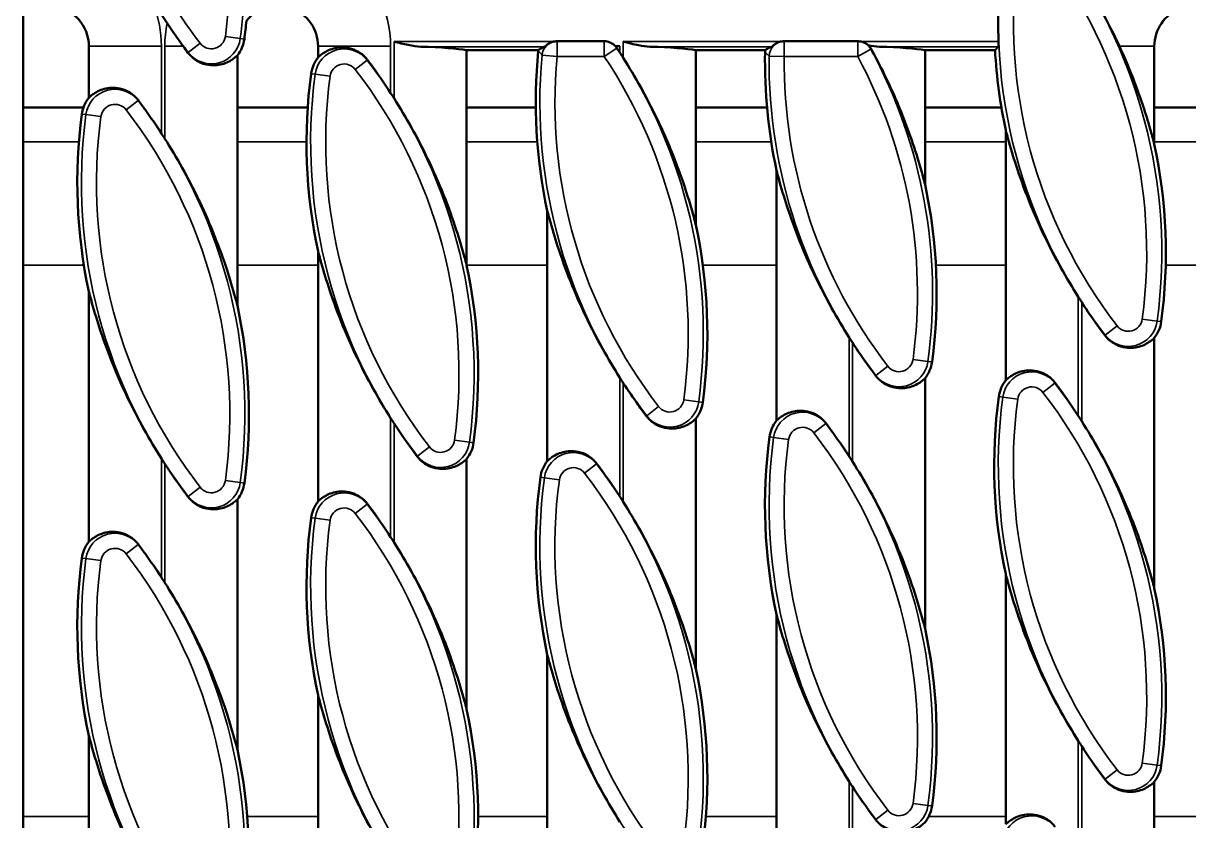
# Model space of a CAD drawing. Header units: millimetres. Extents: x 0 to 1485, y 0 to 1050.
# Drawn here: x 389.9 to 505.5, y 479.7 to 558.7 of the extents above; entities that cross this region are included whole.
import ezdxf

# ---------------------------------------------------------------- set-up
doc = ezdxf.new("R2010")
doc.units = ezdxf.units.MM
doc.header["$LTSCALE"] = 2.5
doc.layers.add('Sichtbar (ISO)', color=7, linetype='Continuous', lineweight=50)
doc.layers.add('Sichtbar schmal (ISO)', color=7, linetype='Continuous', lineweight=35)

msp = doc.modelspace()

# ---------------------------------------------------------------- linework, layer by layer
at = {"layer": 'Sichtbar (ISO)'}
for p, q in [((389.905, 550.39), (389.905, 570.205)), ((447.503, 556.955), (442.812, 556.955)), ((472.641, 556.955), (465.333, 556.955)), ((396.405, 551.355), (396.405, 556.455)), ((419.132, 555.355), (419.132, 556.455)), ((433.86, 556.061), (433.86, 534.771)), ((433.86, 556.061), (440.975, 556.061)), ((449.053, 556.455), (448.618, 556.455)), ((456.587, 556.061), (456.587, 538.771)), ((456.587, 556.061), (463.465, 556.061)), ((479.314, 556.061), (479.314, 542.771)), ((479.314, 556.061), (486.249, 556.061)), ((502.041, 556.455), (502.041, 546.771)), ((411.132, 555.554), (411.132, 530.771)), ((395.872, 550.39), (389.905, 550.39)), ((389.905, 546.992), (389.905, 550.39)), ((418.105, 550.39), (411.132, 550.39)), ((440.717, 550.39), (433.86, 550.39)), ((463.642, 550.39), (456.587, 550.39)), ((486.883, 550.39), (479.314, 550.39)), ((510.041, 550.39), (502.041, 550.39)), ((487.314, 523.355), (487.314, 548.139)), ((389.905, 534.771), (389.905, 546.992)), ((464.587, 519.355), (464.587, 544.139)), ((441.86, 515.355), (441.86, 540.139)), ((419.132, 511.355), (419.132, 536.139)), ((389.905, 480.138), (389.905, 534.771)), ((396.405, 507.355), (396.405, 532.139)), ((502.041, 527.554), (502.041, 502.771)), ((479.314, 523.554), (479.314, 498.771)), ((456.587, 519.554), (456.587, 494.771)), ((433.86, 515.554), (433.86, 490.771)), ((411.132, 511.554), (411.132, 486.771)), ((487.314, 479.355), (487.314, 504.139)), ((464.587, 475.355), (464.587, 500.139)), ((441.86, 471.355), (441.86, 496.139)), ((419.132, 467.355), (419.132, 492.139)), ((396.405, 463.355), (396.405, 488.139)), ((502.041, 483.554), (502.041, 458.771)), ((389.905, 467.918), (389.905, 480.138))]:
    msp.add_line(p, q, dxfattribs=at)
for centre, radius, start, end in [((446.535, 586.914), 50.882, 202.73262, 213.63529), ((537.444, 558.914), 50.882, 172.3504, 182.254), ((392.405, 556.455), 4, 0, 83.77129), ((415.132, 556.455), 4, 0, 140.82077), ((506.041, 556.455), 4, 41.48052, 180), ((361.002, 563.995), 51.275, 352.3504, 354.38868), ((408.55, 557.609), 3.3, 321.48132, 352.3504), ((491.99, 550.914), 51.275, 174.30482, 192.13108), ((406.456, 527.995), 50.882, 32.45081, 33.15705), ((514.717, 554.914), 51.275, 178.91794, 192.13108), ((537.444, 558.914), 51.275, 183.18965, 192.13108), ((421.714, 553.3), 3.3, 141.48132, 172.3504), ((469.263, 546.914), 51.275, 172.3504, 192.13108), ((398.987, 549.3), 3.3, 141.48132, 172.3504), ((383.729, 523.995), 50.882, 32.45081, 33.15705), ((446.535, 542.914), 51.275, 172.3504, 192.13108), ((361.002, 519.995), 50.882, 32.45081, 33.15705), ((451.911, 535.995), 51.275, 352.3504, 12.13108), ((429.184, 531.995), 51.275, 352.3504, 12.13108), ((406.456, 527.995), 51.275, 352.3504, 12.13108), ((383.729, 523.995), 51.275, 352.3504, 12.13108), ((537.444, 558.914), 50.882, 212.45081, 213.15705), ((361.002, 519.995), 51.275, 352.3504, 12.13108), ((499.459, 529.609), 3.3, 321.48132, 352.3504), ((514.717, 554.914), 50.882, 212.45081, 213.15705), ((476.732, 525.609), 3.3, 321.48132, 352.3504), ((491.99, 550.914), 50.882, 212.45081, 213.15705), ((489.896, 521.3), 3.3, 141.48132, 172.3504), ((454.005, 521.609), 3.3, 321.48132, 352.3504), ((537.444, 514.914), 51.275, 172.3504, 192.13108), ((469.263, 546.914), 50.882, 212.45081, 213.15705), ((467.169, 517.3), 3.3, 141.48132, 172.3504), ((451.911, 491.995), 50.882, 32.45081, 33.15705), ((514.717, 510.914), 51.275, 172.3504, 192.13108), ((431.278, 517.609), 3.3, 321.48132, 352.3504), ((446.535, 542.914), 50.882, 212.45081, 213.15705), ((444.441, 513.3), 3.3, 141.48132, 172.3504), ((429.184, 487.995), 50.882, 32.45081, 33.15705), ((408.55, 513.609), 3.3, 321.48132, 352.3504), ((491.99, 506.914), 51.275, 172.3504, 192.13108), ((421.714, 509.3), 3.3, 141.48132, 172.3504), ((406.456, 483.995), 50.882, 32.45081, 33.15705), ((469.263, 502.914), 51.275, 172.3504, 192.13108), ((398.987, 505.3), 3.3, 141.48132, 172.3504), ((383.729, 479.995), 50.882, 32.45081, 33.15705), ((446.535, 498.914), 51.275, 172.3504, 192.13108), ((361.002, 475.995), 50.882, 32.45081, 33.15705), ((451.911, 491.995), 51.275, 352.3504, 12.13108), ((429.184, 487.995), 51.275, 352.3504, 12.13108), ((406.456, 483.995), 51.275, 352.3504, 12.13108), ((383.729, 479.995), 51.275, 352.3504, 12.13108), ((537.444, 514.914), 50.882, 212.45081, 213.15705), ((361.002, 475.995), 51.275, 352.3504, 12.13108), ((499.459, 485.609), 3.3, 321.48132, 352.3504), ((514.717, 510.914), 50.882, 212.45081, 213.15705), ((476.732, 481.609), 3.3, 321.48132, 352.3504)]:
    msp.add_arc(centre, radius, start, end, dxfattribs=at)
for centre in [(426.666, 555.755), (449.393, 555.755), (472.12, 555.755)]:
    msp.add_ellipse(centre, major_axis=(8, 0), ratio=0.0874887, start_param=0.4528166, end_param=1.2313742, dxfattribs=at)
for points, knots in [([(495.998, 561.398), (496.515, 560.5), (496.979, 559.656), (497.826, 558.043), (498.225, 557.238), (498.587, 556.455)], [-0.50153279, -0.50153279, -0.50153279, -0.50153279, -0.26505984, -0.26505984, 0, 0, 0, 0]), ([(447.503, 556.955), (447.698, 556.955), (447.89, 556.917), (448.207, 556.787), (448.334, 556.711), (448.509, 556.568), (448.566, 556.513), (448.618, 556.455)], [0, 0, 0, 0, 0.05847026, 0.05847026, 0.10270671, 0.10270671, 0.12626298, 0.12626298, 0.12626298, 0.12626298]), ([(407.405, 554.863), (407.306, 554.909), (407.208, 554.961), (406.801, 555.204), (406.515, 555.454), (406.27, 555.758), (406.248, 555.787), (406.226, 555.816)], [1.84761975, 1.84761975, 1.84761975, 1.84761975, 1.88114821, 1.88114821, 1.9896717, 1.9896717, 2.0005996, 2.0005996, 2.0005996, 2.0005996]), ([(419.132, 555.355), (419.245, 555.464), (419.369, 555.571), (419.825, 555.907), (420.208, 556.107), (421.103, 556.347), (421.612, 556.396), (422.508, 556.2), (422.842, 556.077), (423.463, 555.706), (423.75, 555.456), (423.995, 555.151), (424.017, 555.123), (424.038, 555.093)], [1.26254133, 1.26254133, 1.26254133, 1.26254133, 1.35158407, 1.35158407, 1.56210439, 1.56210439, 1.77262471, 1.77262471, 1.88114821, 1.88114821, 1.9896717, 1.9896717, 2.0005996, 2.0005996, 2.0005996, 2.0005996]), ([(429.329, 556.415), (428.934, 556.427), (428.505, 556.495), (427.592, 556.68), (427.108, 556.802), (426.666, 556.913)], [0.55246104, 0.55246104, 0.55246104, 0.55246104, 0.67662117, 0.67662117, 0.81349865, 0.81349865, 0.81349865, 0.81349865]), ([(440.975, 556.061), (441.067, 556.139), (441.186, 556.218), (441.408, 556.334), (441.495, 556.375), (441.593, 556.415)], [0.03323691, 0.03323691, 0.03323691, 0.03323691, 0.30153158, 0.30153158, 0.43816029, 0.43816029, 0.43816029, 0.43816029]), ([(442.46, 556.913), (442.325, 556.88), (442.202, 556.831), (442.001, 556.725), (441.923, 556.673), (441.805, 556.586), (441.759, 556.548), (441.678, 556.479), (441.647, 556.452), (441.611, 556.425), (441.601, 556.418), (441.593, 556.415)], [-0.10168037, -0.10168037, -0.10168037, -0.10168037, -0.07271037, -0.07271037, -0.04866102, -0.04866102, -0.03037097, -0.03037097, -0.01134189, -0.01134189, -0.0003698, -0.0003698, -0.0003698, -0.0003698]), ([(452.057, 556.415), (451.694, 556.427), (451.275, 556.49), (450.442, 556.651), (449.871, 556.793), (449.393, 556.913)], [0.55438366, 0.55438366, 0.55438366, 0.55438366, 0.66590107, 0.66590107, 0.8136373, 0.8136373, 0.8136373, 0.8136373]), ([(463.465, 556.061), (463.547, 556.126), (463.646, 556.191), (463.859, 556.306), (463.975, 556.361), (464.11, 556.415)], [0.10079634, 0.10079634, 0.10079634, 0.10079634, 0.32227481, 0.32227481, 0.50529439, 0.50529439, 0.50529439, 0.50529439]), ([(464.981, 556.913), (464.85, 556.881), (464.731, 556.834), (464.53, 556.73), (464.45, 556.678), (464.329, 556.589), (464.282, 556.551), (464.198, 556.481), (464.167, 556.453), (464.13, 556.425), (464.118, 556.418), (464.11, 556.415)], [-0.10200151, -0.10200151, -0.10200151, -0.10200151, -0.07391118, -0.07391118, -0.0494095, -0.0494095, -0.03083819, -0.03083819, -0.01164178, -0.01164178, -0.00037031, -0.00037031, -0.00037031, -0.00037031]), ([(473.684, 556.552), (473.656, 556.575), (473.625, 556.6), (473.516, 556.682), (473.428, 556.739), (473.225, 556.841), (473.114, 556.884), (472.992, 556.913)], [-0.13808795, -0.13808795, -0.13808795, -0.13808795, -0.11804237, -0.11804237, -0.07623965, -0.07623965, -0.03622575, -0.03622575, -0.03622575, -0.03622575]), ([(473.967, 556.19), (474.373, 555.455), (474.756, 554.726), (475.958, 552.316), (476.783, 550.435), (478.191, 546.673), (478.774, 544.786), (479.252, 543.006), (479.283, 542.889), (479.314, 542.771)], [1.2287391, 1.2287391, 1.2287391, 1.2287391, 1.4712236, 1.4712236, 2.0498175, 2.0498175, 2.6284114, 2.6284114, 2.6680591, 2.6680591, 2.6680591, 2.6680591]), ([(486.602, 556.913), (486.605, 556.851), (486.606, 556.784), (486.607, 556.662), (486.606, 556.605), (486.603, 556.516), (486.6, 556.477), (486.592, 556.432), (486.588, 556.419), (486.584, 556.415)], [0.226831756, 0.226831756, 0.226831756, 0.226831756, 0.245478605, 0.245478605, 0.264297379, 0.264297379, 0.283170878, 0.283170878, 0.297936127, 0.297936127, 0.297936127, 0.297936127]), ([(498.587, 556.455), (498.879, 555.822), (499.153, 555.198), (499.976, 553.231), (500.536, 551.734), (501.263, 549.508), (501.487, 548.769), (501.815, 547.616), (501.932, 547.186), (502.041, 546.771)], [1.1023197, 1.1023197, 1.1023197, 1.1023197, 1.3067443, 1.3067443, 1.7644454, 1.7644454, 1.993296, 1.993296, 2.134279, 2.134279, 2.134279, 2.134279]), ([(411.132, 555.554), (411.02, 555.445), (410.896, 555.339), (410.439, 555.002), (410.056, 554.802), (409.162, 554.562), (408.653, 554.514), (407.851, 554.689), (407.626, 554.761), (407.405, 554.863)], [1.26254133, 1.26254133, 1.26254133, 1.26254133, 1.35158407, 1.35158407, 1.56210439, 1.56210439, 1.77262471, 1.77262471, 1.84761975, 1.84761975, 1.84761975, 1.84761975]), ([(424.038, 555.093), (424.268, 554.786), (424.493, 554.48), (425.257, 553.418), (425.799, 552.632), (426.326, 551.824)], [1.26948341, 1.26948341, 1.26948341, 1.26948341, 1.38189288, 1.38189288, 1.66495593, 1.66495593, 1.66495593, 1.66495593]), ([(449.393, 555.297), (450.573, 553.442), (451.715, 551.411), (453.872, 546.941), (454.836, 544.486), (455.843, 541.402), (456.123, 540.469), (456.448, 539.292), (456.519, 539.029), (456.587, 538.771)], [5.6103516, 5.6103516, 5.6103516, 5.6103516, 6.2568517, 6.2568517, 7.0090993, 7.0090993, 7.2966076, 7.2966076, 7.3803187, 7.3803187, 7.3803187, 7.3803187]), ([(396.405, 551.355), (396.517, 551.464), (396.641, 551.571), (397.098, 551.907), (397.481, 552.107), (398.375, 552.347), (398.885, 552.396), (399.78, 552.2), (400.115, 552.077), (400.736, 551.706), (401.022, 551.456), (401.267, 551.151), (401.289, 551.123), (401.311, 551.093)], [1.26254133, 1.26254133, 1.26254133, 1.26254133, 1.35158407, 1.35158407, 1.56210439, 1.56210439, 1.77262471, 1.77262471, 1.88114821, 1.88114821, 1.9896717, 1.9896717, 2.0005996, 2.0005996, 2.0005996, 2.0005996]), ([(426.666, 551.297), (427.846, 549.442), (428.987, 547.411), (431.145, 542.941), (432.109, 540.486), (433.115, 537.402), (433.396, 536.469), (433.721, 535.292), (433.791, 535.029), (433.86, 534.771)], [5.6103516, 5.6103516, 5.6103516, 5.6103516, 6.2568517, 6.2568517, 7.0090993, 7.0090993, 7.2966076, 7.2966076, 7.3803187, 7.3803187, 7.3803187, 7.3803187]), ([(401.311, 551.093), (401.541, 550.786), (401.765, 550.48), (402.53, 549.418), (403.071, 548.632), (403.599, 547.824)], [1.26948341, 1.26948341, 1.26948341, 1.26948341, 1.38189288, 1.38189288, 1.66495593, 1.66495593, 1.66495593, 1.66495593]), ([(494.508, 531.612), (493.328, 533.468), (492.186, 535.499), (490.028, 539.969), (489.065, 542.424), (488.058, 545.507), (487.777, 546.441), (487.453, 547.617), (487.382, 547.88), (487.314, 548.139)], [5.6103516, 5.6103516, 5.6103516, 5.6103516, 6.2568517, 6.2568517, 7.0090993, 7.0090993, 7.2966076, 7.2966076, 7.3803187, 7.3803187, 7.3803187, 7.3803187]), ([(403.939, 547.297), (405.119, 545.442), (406.26, 543.411), (407.307, 541.242), (407.356, 541.139), (407.405, 541.037)], [5.61035161, 5.61035161, 5.61035161, 5.61035161, 6.25685165, 6.25685165, 6.28896009, 6.28896009, 6.28896009, 6.28896009]), ([(471.781, 527.612), (470.601, 529.468), (469.459, 531.499), (467.301, 535.969), (466.338, 538.424), (465.331, 541.507), (465.05, 542.441), (464.726, 543.617), (464.655, 543.88), (464.587, 544.139)], [5.6103516, 5.6103516, 5.6103516, 5.6103516, 6.2568517, 6.2568517, 7.0090993, 7.0090993, 7.2966076, 7.2966076, 7.3803187, 7.3803187, 7.3803187, 7.3803187]), ([(407.405, 541.037), (408.501, 538.732), (409.413, 536.391), (410.388, 533.402), (410.669, 532.469), (410.993, 531.292), (411.064, 531.029), (411.132, 530.771)], [6.2889601, 6.2889601, 6.2889601, 6.2889601, 7.0090993, 7.0090993, 7.2966076, 7.2966076, 7.3803187, 7.3803187, 7.3803187, 7.3803187]), ([(449.053, 523.612), (447.873, 525.468), (446.732, 527.499), (444.574, 531.969), (443.61, 534.424), (442.604, 537.507), (442.323, 538.441), (441.998, 539.617), (441.928, 539.88), (441.86, 540.139)], [5.6103516, 5.6103516, 5.6103516, 5.6103516, 6.2568517, 6.2568517, 7.0090993, 7.0090993, 7.2966076, 7.2966076, 7.3803187, 7.3803187, 7.3803187, 7.3803187]), ([(426.326, 519.612), (425.146, 521.468), (424.004, 523.499), (421.847, 527.969), (420.883, 530.424), (419.876, 533.507), (419.596, 534.441), (419.271, 535.617), (419.2, 535.88), (419.132, 536.139)], [5.6103516, 5.6103516, 5.6103516, 5.6103516, 6.2568517, 6.2568517, 7.0090993, 7.0090993, 7.2966076, 7.2966076, 7.3803187, 7.3803187, 7.3803187, 7.3803187]), ([(403.599, 515.612), (402.419, 517.468), (401.277, 519.499), (399.119, 523.969), (398.156, 526.424), (397.149, 529.507), (396.868, 530.441), (396.544, 531.617), (396.473, 531.88), (396.405, 532.139)], [5.6103516, 5.6103516, 5.6103516, 5.6103516, 6.2568517, 6.2568517, 7.0090993, 7.0090993, 7.2966076, 7.2966076, 7.3803187, 7.3803187, 7.3803187, 7.3803187]), ([(497.135, 527.816), (496.538, 528.616), (495.958, 529.431), (495.232, 530.503), (495.039, 530.792), (494.848, 531.085)], [1.27448474, 1.27448474, 1.27448474, 1.27448474, 1.56019182, 1.56019182, 1.66317732, 1.66317732, 1.66317732, 1.66317732]), ([(474.408, 523.816), (473.811, 524.616), (473.231, 525.431), (472.504, 526.503), (472.312, 526.792), (472.12, 527.085)], [1.27448474, 1.27448474, 1.27448474, 1.27448474, 1.56019182, 1.56019182, 1.66317732, 1.66317732, 1.66317732, 1.66317732]), ([(502.041, 527.554), (501.929, 527.445), (501.805, 527.339), (501.348, 527.002), (500.965, 526.802), (500.071, 526.562), (499.562, 526.514), (498.666, 526.709), (498.332, 526.832), (497.71, 527.204), (497.424, 527.454), (497.179, 527.758), (497.157, 527.787), (497.135, 527.816)], [1.26254133, 1.26254133, 1.26254133, 1.26254133, 1.35158407, 1.35158407, 1.56210439, 1.56210439, 1.77262471, 1.77262471, 1.88114821, 1.88114821, 1.9896717, 1.9896717, 2.0005996, 2.0005996, 2.0005996, 2.0005996]), ([(479.314, 523.554), (479.202, 523.445), (479.078, 523.339), (478.621, 523.002), (478.238, 522.802), (477.344, 522.562), (476.835, 522.514), (475.939, 522.709), (475.604, 522.832), (474.983, 523.204), (474.697, 523.454), (474.452, 523.758), (474.43, 523.787), (474.408, 523.816)], [1.26254133, 1.26254133, 1.26254133, 1.26254133, 1.35158407, 1.35158407, 1.56210439, 1.56210439, 1.77262471, 1.77262471, 1.88114821, 1.88114821, 1.9896717, 1.9896717, 2.0005996, 2.0005996, 2.0005996, 2.0005996]), ([(487.314, 523.355), (487.427, 523.464), (487.551, 523.571), (488.007, 523.907), (488.39, 524.107), (489.285, 524.347), (489.794, 524.396), (490.689, 524.2), (491.024, 524.077), (491.645, 523.706), (491.931, 523.456), (492.176, 523.151), (492.198, 523.123), (492.22, 523.093)], [1.26254133, 1.26254133, 1.26254133, 1.26254133, 1.35158407, 1.35158407, 1.56210439, 1.56210439, 1.77262471, 1.77262471, 1.88114821, 1.88114821, 1.9896717, 1.9896717, 2.0005996, 2.0005996, 2.0005996, 2.0005996]), ([(451.681, 519.816), (451.406, 520.184), (451.137, 520.552), (450.375, 521.617), (449.878, 522.342), (449.393, 523.085)], [1.26984556, 1.26984556, 1.26984556, 1.26984556, 1.40395852, 1.40395852, 1.66501418, 1.66501418, 1.66501418, 1.66501418]), ([(492.22, 523.093), (492.45, 522.786), (492.674, 522.48), (493.439, 521.418), (493.98, 520.632), (494.508, 519.824)], [1.26948341, 1.26948341, 1.26948341, 1.26948341, 1.38189288, 1.38189288, 1.66495593, 1.66495593, 1.66495593, 1.66495593]), ([(464.587, 519.355), (464.699, 519.464), (464.823, 519.571), (465.28, 519.907), (465.663, 520.107), (466.557, 520.347), (467.066, 520.396), (467.962, 520.2), (468.297, 520.077), (468.918, 519.706), (469.204, 519.456), (469.449, 519.151), (469.471, 519.123), (469.493, 519.093)], [1.26254133, 1.26254133, 1.26254133, 1.26254133, 1.35158407, 1.35158407, 1.56210439, 1.56210439, 1.77262471, 1.77262471, 1.88114821, 1.88114821, 1.9896717, 1.9896717, 2.0005996, 2.0005996, 2.0005996, 2.0005996]), ([(428.953, 515.816), (428.724, 516.123), (428.499, 516.43), (427.734, 517.492), (427.193, 518.278), (426.666, 519.085)], [1.26948341, 1.26948341, 1.26948341, 1.26948341, 1.38189288, 1.38189288, 1.66495593, 1.66495593, 1.66495593, 1.66495593]), ([(456.587, 519.554), (456.474, 519.445), (456.35, 519.339), (455.894, 519.002), (455.511, 518.802), (454.616, 518.562), (454.107, 518.514), (453.211, 518.709), (452.877, 518.832), (452.256, 519.204), (451.97, 519.454), (451.725, 519.758), (451.702, 519.787), (451.681, 519.816)], [1.26254133, 1.26254133, 1.26254133, 1.26254133, 1.35158407, 1.35158407, 1.56210439, 1.56210439, 1.77262471, 1.77262471, 1.88114821, 1.88114821, 1.9896717, 1.9896717, 2.0005996, 2.0005996, 2.0005996, 2.0005996]), ([(469.493, 519.093), (469.722, 518.786), (469.947, 518.48), (470.712, 517.418), (471.253, 516.632), (471.781, 515.824)], [1.26948341, 1.26948341, 1.26948341, 1.26948341, 1.38189288, 1.38189288, 1.66495593, 1.66495593, 1.66495593, 1.66495593]), ([(494.848, 519.297), (496.028, 517.442), (497.169, 515.411), (499.327, 510.941), (500.291, 508.486), (501.297, 505.402), (501.578, 504.469), (501.902, 503.292), (501.973, 503.029), (502.041, 502.771)], [5.6103516, 5.6103516, 5.6103516, 5.6103516, 6.2568517, 6.2568517, 7.0090993, 7.0090993, 7.2966076, 7.2966076, 7.3803187, 7.3803187, 7.3803187, 7.3803187]), ([(433.86, 515.554), (433.747, 515.445), (433.623, 515.339), (433.167, 515.002), (432.783, 514.802), (431.889, 514.562), (431.38, 514.514), (430.484, 514.709), (430.15, 514.832), (429.528, 515.204), (429.242, 515.454), (428.997, 515.758), (428.975, 515.787), (428.953, 515.816)], [1.26254133, 1.26254133, 1.26254133, 1.26254133, 1.35158407, 1.35158407, 1.56210439, 1.56210439, 1.77262471, 1.77262471, 1.88114821, 1.88114821, 1.9896717, 1.9896717, 2.0005996, 2.0005996, 2.0005996, 2.0005996]), ([(441.86, 515.355), (441.972, 515.464), (442.096, 515.571), (442.553, 515.907), (442.936, 516.107), (443.83, 516.347), (444.339, 516.396), (445.235, 516.2), (445.569, 516.077), (446.191, 515.706), (446.477, 515.456), (446.722, 515.151), (446.744, 515.123), (446.766, 515.093)], [1.26254133, 1.26254133, 1.26254133, 1.26254133, 1.35158407, 1.35158407, 1.56210439, 1.56210439, 1.77262471, 1.77262471, 1.88114821, 1.88114821, 1.9896717, 1.9896717, 2.0005996, 2.0005996, 2.0005996, 2.0005996]), ([(406.226, 511.816), (405.997, 512.123), (405.772, 512.43), (405.007, 513.492), (404.466, 514.278), (403.939, 515.085)], [1.26948341, 1.26948341, 1.26948341, 1.26948341, 1.38189288, 1.38189288, 1.66495593, 1.66495593, 1.66495593, 1.66495593]), ([(446.766, 515.093), (446.995, 514.786), (447.22, 514.48), (447.985, 513.418), (448.526, 512.632), (449.053, 511.824)], [1.26948341, 1.26948341, 1.26948341, 1.26948341, 1.38189288, 1.38189288, 1.66495593, 1.66495593, 1.66495593, 1.66495593]), ([(472.12, 515.297), (473.3, 513.442), (474.442, 511.411), (476.6, 506.941), (477.563, 504.486), (478.57, 501.402), (478.851, 500.469), (479.175, 499.292), (479.246, 499.029), (479.314, 498.771)], [5.6103516, 5.6103516, 5.6103516, 5.6103516, 6.2568517, 6.2568517, 7.0090993, 7.0090993, 7.2966076, 7.2966076, 7.3803187, 7.3803187, 7.3803187, 7.3803187]), ([(419.132, 511.355), (419.245, 511.464), (419.369, 511.571), (419.825, 511.907), (420.208, 512.107), (421.103, 512.347), (421.612, 512.396), (422.508, 512.2), (422.842, 512.077), (423.463, 511.706), (423.75, 511.456), (423.995, 511.151), (424.017, 511.123), (424.038, 511.093)], [1.26254133, 1.26254133, 1.26254133, 1.26254133, 1.35158407, 1.35158407, 1.56210439, 1.56210439, 1.77262471, 1.77262471, 1.88114821, 1.88114821, 1.9896717, 1.9896717, 2.0005996, 2.0005996, 2.0005996, 2.0005996]), ([(407.405, 510.863), (407.306, 510.909), (407.208, 510.961), (406.801, 511.204), (406.515, 511.454), (406.27, 511.758), (406.248, 511.787), (406.226, 511.816)], [1.84761975, 1.84761975, 1.84761975, 1.84761975, 1.88114821, 1.88114821, 1.9896717, 1.9896717, 2.0005996, 2.0005996, 2.0005996, 2.0005996]), ([(411.132, 511.554), (411.02, 511.445), (410.896, 511.339), (410.439, 511.002), (410.056, 510.802), (409.162, 510.562), (408.653, 510.514), (407.851, 510.689), (407.626, 510.761), (407.405, 510.863)], [1.26254133, 1.26254133, 1.26254133, 1.26254133, 1.35158407, 1.35158407, 1.56210439, 1.56210439, 1.77262471, 1.77262471, 1.84761975, 1.84761975, 1.84761975, 1.84761975]), ([(424.038, 511.093), (424.268, 510.786), (424.493, 510.48), (425.257, 509.418), (425.799, 508.632), (426.326, 507.824)], [1.26948341, 1.26948341, 1.26948341, 1.26948341, 1.38189288, 1.38189288, 1.66495593, 1.66495593, 1.66495593, 1.66495593]), ([(449.393, 511.297), (450.573, 509.442), (451.715, 507.411), (453.872, 502.941), (454.836, 500.486), (455.843, 497.402), (456.123, 496.469), (456.448, 495.292), (456.519, 495.029), (456.587, 494.771)], [5.6103516, 5.6103516, 5.6103516, 5.6103516, 6.2568517, 6.2568517, 7.0090993, 7.0090993, 7.2966076, 7.2966076, 7.3803187, 7.3803187, 7.3803187, 7.3803187]), ([(396.405, 507.355), (396.517, 507.464), (396.641, 507.571), (397.098, 507.907), (397.481, 508.107), (398.375, 508.347), (398.885, 508.396), (399.78, 508.2), (400.115, 508.077), (400.736, 507.706), (401.022, 507.456), (401.267, 507.151), (401.289, 507.123), (401.311, 507.093)], [1.26254133, 1.26254133, 1.26254133, 1.26254133, 1.35158407, 1.35158407, 1.56210439, 1.56210439, 1.77262471, 1.77262471, 1.88114821, 1.88114821, 1.9896717, 1.9896717, 2.0005996, 2.0005996, 2.0005996, 2.0005996]), ([(426.666, 507.297), (427.846, 505.442), (428.987, 503.411), (431.145, 498.941), (432.109, 496.486), (433.115, 493.402), (433.396, 492.469), (433.721, 491.292), (433.791, 491.029), (433.86, 490.771)], [5.6103516, 5.6103516, 5.6103516, 5.6103516, 6.2568517, 6.2568517, 7.0090993, 7.0090993, 7.2966076, 7.2966076, 7.3803187, 7.3803187, 7.3803187, 7.3803187]), ([(401.311, 507.093), (401.541, 506.786), (401.765, 506.48), (402.53, 505.418), (403.071, 504.632), (403.599, 503.824)], [1.26948341, 1.26948341, 1.26948341, 1.26948341, 1.38189288, 1.38189288, 1.66495593, 1.66495593, 1.66495593, 1.66495593]), ([(494.508, 487.612), (493.328, 489.468), (492.186, 491.499), (490.028, 495.969), (489.065, 498.424), (488.058, 501.507), (487.777, 502.441), (487.453, 503.617), (487.382, 503.88), (487.314, 504.139)], [5.6103516, 5.6103516, 5.6103516, 5.6103516, 6.2568517, 6.2568517, 7.0090993, 7.0090993, 7.2966076, 7.2966076, 7.3803187, 7.3803187, 7.3803187, 7.3803187]), ([(403.939, 503.297), (405.119, 501.442), (406.26, 499.411), (407.307, 497.242), (407.356, 497.139), (407.405, 497.037)], [5.61035161, 5.61035161, 5.61035161, 5.61035161, 6.25685165, 6.25685165, 6.28896009, 6.28896009, 6.28896009, 6.28896009]), ([(471.781, 483.612), (470.601, 485.468), (469.459, 487.499), (467.301, 491.969), (466.338, 494.424), (465.331, 497.507), (465.05, 498.441), (464.726, 499.617), (464.655, 499.88), (464.587, 500.139)], [5.6103516, 5.6103516, 5.6103516, 5.6103516, 6.2568517, 6.2568517, 7.0090993, 7.0090993, 7.2966076, 7.2966076, 7.3803187, 7.3803187, 7.3803187, 7.3803187]), ([(407.405, 497.037), (408.501, 494.732), (409.413, 492.391), (410.388, 489.402), (410.669, 488.469), (410.993, 487.292), (411.064, 487.029), (411.132, 486.771)], [6.2889601, 6.2889601, 6.2889601, 6.2889601, 7.0090993, 7.0090993, 7.2966076, 7.2966076, 7.3803187, 7.3803187, 7.3803187, 7.3803187]), ([(449.053, 479.612), (447.873, 481.468), (446.732, 483.499), (444.574, 487.969), (443.61, 490.424), (442.604, 493.507), (442.323, 494.441), (441.998, 495.617), (441.928, 495.88), (441.86, 496.139)], [5.6103516, 5.6103516, 5.6103516, 5.6103516, 6.2568517, 6.2568517, 7.0090993, 7.0090993, 7.2966076, 7.2966076, 7.3803187, 7.3803187, 7.3803187, 7.3803187]), ([(426.326, 475.612), (425.146, 477.468), (424.004, 479.499), (421.847, 483.969), (420.883, 486.424), (419.876, 489.507), (419.596, 490.441), (419.271, 491.617), (419.2, 491.88), (419.132, 492.139)], [5.6103516, 5.6103516, 5.6103516, 5.6103516, 6.2568517, 6.2568517, 7.0090993, 7.0090993, 7.2966076, 7.2966076, 7.3803187, 7.3803187, 7.3803187, 7.3803187]), ([(403.599, 471.612), (402.419, 473.468), (401.277, 475.499), (399.119, 479.969), (398.156, 482.424), (397.149, 485.507), (396.868, 486.441), (396.544, 487.617), (396.473, 487.88), (396.405, 488.139)], [5.6103516, 5.6103516, 5.6103516, 5.6103516, 6.2568517, 6.2568517, 7.0090993, 7.0090993, 7.2966076, 7.2966076, 7.3803187, 7.3803187, 7.3803187, 7.3803187]), ([(497.135, 483.816), (496.906, 484.123), (496.681, 484.43), (495.916, 485.492), (495.375, 486.278), (494.848, 487.085)], [1.26948341, 1.26948341, 1.26948341, 1.26948341, 1.38189288, 1.38189288, 1.66495593, 1.66495593, 1.66495593, 1.66495593]), ([(474.408, 479.816), (474.178, 480.123), (473.954, 480.43), (473.189, 481.492), (472.648, 482.278), (472.12, 483.085)], [1.26948341, 1.26948341, 1.26948341, 1.26948341, 1.38189288, 1.38189288, 1.66495593, 1.66495593, 1.66495593, 1.66495593]), ([(502.041, 483.554), (501.929, 483.445), (501.805, 483.339), (501.348, 483.002), (500.965, 482.802), (500.071, 482.562), (499.562, 482.514), (498.666, 482.709), (498.332, 482.832), (497.71, 483.204), (497.424, 483.454), (497.179, 483.758), (497.157, 483.787), (497.135, 483.816)], [1.26254133, 1.26254133, 1.26254133, 1.26254133, 1.35158407, 1.35158407, 1.56210439, 1.56210439, 1.77262471, 1.77262471, 1.88114821, 1.88114821, 1.9896717, 1.9896717, 2.0005996, 2.0005996, 2.0005996, 2.0005996]), ([(479.314, 479.554), (479.202, 479.445), (479.078, 479.339), (478.621, 479.002), (478.238, 478.802), (477.344, 478.562), (476.835, 478.514), (475.939, 478.709), (475.604, 478.832), (474.983, 479.204), (474.697, 479.454), (474.452, 479.758), (474.43, 479.787), (474.408, 479.816)], [1.26254133, 1.26254133, 1.26254133, 1.26254133, 1.35158407, 1.35158407, 1.56210439, 1.56210439, 1.77262471, 1.77262471, 1.88114821, 1.88114821, 1.9896717, 1.9896717, 2.0005996, 2.0005996, 2.0005996, 2.0005996]), ([(487.314, 479.355), (487.427, 479.464), (487.551, 479.571), (488.007, 479.907), (488.39, 480.107), (489.285, 480.347), (489.794, 480.396), (490.689, 480.2), (491.024, 480.077), (491.645, 479.706), (491.931, 479.456), (492.176, 479.151), (492.198, 479.123), (492.22, 479.093)], [1.26254133, 1.26254133, 1.26254133, 1.26254133, 1.35158407, 1.35158407, 1.56210439, 1.56210439, 1.77262471, 1.77262471, 1.88114821, 1.88114821, 1.9896717, 1.9896717, 2.0005996, 2.0005996, 2.0005996, 2.0005996])]:
    msp.add_open_spline(points, degree=3, knots=knots, dxfattribs=at)
for points, degree in [([(405.755, 556.455), (405.209, 557.204), (404.688, 557.956), (404.172, 558.73)], 3), ([(442.46, 556.913), (442.575, 556.941), (442.693, 556.955), (442.812, 556.955)], 3), ([(464.981, 556.913), (465.096, 556.941), (465.214, 556.955), (465.333, 556.955)], 3), ([(472.641, 556.955), (472.759, 556.955), (472.877, 556.941), (472.992, 556.913)], 3), ([(406.226, 555.816), (406.069, 556.026), (405.912, 556.239), (405.755, 556.455)], 3), ([(440.975, 556.061), (440.972, 556.042), (440.97, 556.022), (440.968, 556.002)], 3), ([(448.62, 556.455), (448.665, 556.403), (448.707, 556.349), (448.745, 556.292)], 3), ([(448.745, 556.292), (448.848, 556.137), (448.951, 555.981), (449.053, 555.824)], 3), ([(463.465, 556.061), (463.457, 556.002), (463.452, 555.942), (463.451, 555.882)], 3), ([(473.684, 556.552), (473.722, 556.516), (473.758, 556.479), (473.792, 556.439)], 3), ([(474.784, 556.415), (474.437, 556.426), (474.064, 556.479), (473.684, 556.552)], 3), ([(473.792, 556.439), (473.859, 556.363), (473.917, 556.279), (473.967, 556.19)], 3), ([(486.249, 556.061), (486.416, 556.238), (486.584, 556.415)], 2)]:
    msp.add_open_spline(points, degree=degree, dxfattribs=at)
at = {"layer": 'Sichtbar schmal (ISO)'}
for p, q in [((411.419, 557.224), (409.938, 557.423)), ((411.419, 557.224), (411.821, 557.17)), ((442.823, 556.943), (442.823, 555.449)), ((447.496, 556.943), (442.823, 556.943)), ((447.496, 555.449), (447.496, 556.943)), ((465.344, 556.943), (465.344, 555.449)), ((472.634, 556.943), (465.344, 556.943)), ((472.634, 555.449), (472.634, 556.943)), ((396.405, 556.455), (403.599, 556.455)), ((403.599, 547.824), (403.599, 556.455)), ((405.755, 556.455), (403.939, 556.455)), ((403.939, 556.455), (403.939, 547.297)), ((406.258, 555.841), (406.226, 555.816)), ((406.258, 555.841), (407.441, 556.754)), ((419.132, 556.455), (426.326, 556.455)), ((426.326, 551.824), (426.326, 556.455)), ((426.666, 556.913), (426.666, 551.297)), ((442.46, 556.913), (426.666, 556.913)), ((429.329, 556.415), (441.593, 556.415)), ((448.739, 556.28), (447.496, 555.449)), ((449.053, 555.824), (449.053, 556.455)), ((449.393, 556.913), (449.393, 555.297)), ((464.981, 556.913), (449.393, 556.913)), ((452.057, 556.415), (464.11, 556.415)), ((473.949, 556.159), (472.634, 555.449)), ((486.602, 556.913), (472.992, 556.913)), ((474.784, 556.415), (486.584, 556.415)), ((502.041, 556.455), (498.587, 556.455)), ((424.006, 555.069), (422.823, 554.156)), ((424.006, 555.069), (424.038, 555.093)), ((442.823, 555.449), (441.335, 555.586)), ((442.823, 555.449), (447.496, 555.449)), ((465.344, 555.449), (463.85, 555.465)), ((465.344, 555.449), (472.634, 555.449)), ((418.845, 553.686), (418.444, 553.74)), ((418.845, 553.686), (420.326, 553.487)), ((401.279, 551.069), (400.096, 550.156)), ((401.279, 551.069), (401.311, 551.093)), ((396.118, 549.686), (395.716, 549.74)), ((396.118, 549.686), (397.599, 549.487)), ((395.422, 546.992), (389.905, 546.992)), ((417.987, 546.992), (411.132, 546.992)), ((440.865, 546.992), (433.86, 546.992)), ((464.058, 546.992), (456.587, 546.992)), ((487.314, 546.992), (479.314, 546.992)), ((510.041, 546.992), (502.041, 546.992)), ((389.905, 534.771), (395.911, 534.771)), ((411.132, 534.771), (419.132, 534.771)), ((433.86, 534.771), (441.86, 534.771)), ((457.282, 534.771), (464.587, 534.771)), ((480.384, 534.771), (487.314, 534.771)), ((503.172, 534.771), (510.041, 534.771)), ((494.508, 519.824), (494.508, 531.612)), ((494.848, 531.085), (494.848, 519.297)), ((502.329, 529.224), (500.848, 529.423)), ((502.329, 529.224), (502.73, 529.17)), ((498.351, 528.754), (497.167, 527.841)), ((471.781, 515.824), (471.781, 527.612)), ((472.12, 527.085), (472.12, 515.297)), ((497.167, 527.841), (497.135, 527.816)), ((474.44, 523.841), (475.623, 524.754)), ((479.601, 525.224), (478.12, 525.423)), ((479.601, 525.224), (480.003, 525.17)), ((449.053, 511.824), (449.053, 523.612)), ((474.44, 523.841), (474.408, 523.816)), ((449.393, 523.085), (449.393, 511.297)), ((492.188, 523.069), (491.005, 522.156)), ((492.188, 523.069), (492.22, 523.093)), ((456.874, 521.224), (455.393, 521.423)), ((456.874, 521.224), (457.276, 521.17)), ((487.027, 521.686), (486.625, 521.74)), ((487.027, 521.686), (488.508, 521.487)), ((451.713, 519.841), (452.896, 520.754)), ((426.326, 507.824), (426.326, 519.612)), ((426.666, 519.085), (426.666, 507.297)), ((451.713, 519.841), (451.681, 519.816)), ((469.461, 519.069), (468.278, 518.156)), ((469.461, 519.069), (469.493, 519.093)), ((464.3, 517.686), (463.898, 517.74)), ((465.781, 517.487), (464.3, 517.686)), ((430.169, 516.754), (428.986, 515.841)), ((434.147, 517.224), (432.666, 517.423)), ((434.147, 517.224), (434.548, 517.17)), ((403.599, 503.824), (403.599, 515.612)), ((428.986, 515.841), (428.953, 515.816)), ((403.939, 515.085), (403.939, 503.297)), ((446.734, 515.069), (445.55, 514.156)), ((446.734, 515.069), (446.766, 515.093)), ((409.938, 513.423), (411.419, 513.224)), ((411.419, 513.224), (411.821, 513.17)), ((441.572, 513.686), (441.171, 513.74)), ((441.572, 513.686), (443.053, 513.487)), ((406.258, 511.841), (407.441, 512.754)), ((406.258, 511.841), (406.226, 511.816)), ((424.006, 511.069), (422.823, 510.156)), ((424.006, 511.069), (424.038, 511.093)), ((418.845, 509.686), (418.444, 509.74)), ((418.845, 509.686), (420.326, 509.487)), ((401.279, 507.069), (400.096, 506.156)), ((401.279, 507.069), (401.311, 507.093)), ((396.118, 505.686), (395.716, 505.74)), ((396.118, 505.686), (397.599, 505.487)), ((494.508, 475.824), (494.508, 487.612)), ((494.848, 487.085), (494.848, 475.297)), ((500.848, 485.423), (502.329, 485.224)), ((497.167, 483.841), (498.351, 484.754)), ((502.329, 485.224), (502.73, 485.17)), ((471.781, 471.824), (471.781, 483.612)), ((472.12, 483.085), (472.12, 471.297)), ((497.167, 483.841), (497.135, 483.816)), ((474.44, 479.841), (475.623, 480.754)), ((479.601, 481.224), (478.12, 481.423)), ((479.601, 481.224), (480.003, 481.17)), ((396.405, 480.138), (389.905, 480.138)), ((419.132, 480.138), (412.11, 480.138)), ((441.86, 480.138), (435.004, 480.138)), ((464.587, 480.138), (457.587, 480.138)), ((474.44, 479.841), (474.408, 479.816)), ((487.314, 480.138), (479.686, 480.138)), ((509.163, 480.138), (502.041, 480.138))]:
    msp.add_line(p, q, dxfattribs=at)
for centre, radius, start, end in [((392.405, 556.455), 11.194, 0, 85.63547), ((446.535, 586.914), 49.376, 202.75258, 217.6496), ((361.002, 563.995), 49.376, 352.3504, 4.4399), ((361.002, 563.995), 50.87, 352.3504, 4.4399), ((415.132, 556.455), 11.194, 0, 107.39122), ((446.535, 586.914), 50.87, 202.75258, 217.6496), ((451.911, 535.995), 50.87, 352.3504, 37.6496), ((537.444, 558.914), 50.87, 172.3504, 217.6496), ((537.444, 558.914), 49.376, 172.3504, 217.6496), ((451.911, 535.995), 49.376, 352.3504, 37.6496), ((415.132, 556.455), 11.194, 168.2699, 180), ((408.55, 557.609), 2.895, 217.6496, 352.3504), ((408.55, 557.609), 1.401, 217.6496, 352.3504), ((421.714, 553.3), 2.895, 37.6496, 172.3504), ((406.456, 527.995), 50.87, 352.3504, 33.78037), ((429.184, 531.995), 50.87, 352.3504, 28.35934), ((421.714, 553.3), 1.401, 37.6496, 172.3504), ((383.729, 523.995), 50.87, 352.3504, 37.6496), ((491.99, 550.914), 50.87, 174.73023, 217.6496), ((491.99, 550.914), 49.376, 174.73023, 217.6496), ((406.456, 527.995), 49.376, 352.3504, 33.78037), ((514.717, 554.914), 50.87, 179.37924, 217.6496), ((514.717, 554.914), 49.376, 179.37924, 217.6496), ((429.184, 531.995), 49.376, 352.3504, 28.35934), ((469.263, 546.914), 50.87, 172.3504, 217.6496), ((469.263, 546.914), 49.376, 172.3504, 217.6496), ((383.729, 523.995), 49.376, 352.3504, 37.6496), ((398.987, 549.3), 2.895, 37.6496, 172.3504), ((398.987, 549.3), 1.401, 37.6496, 172.3504), ((361.002, 519.995), 49.376, 352.3504, 37.6496), ((361.002, 519.995), 50.87, 352.3504, 37.6496), ((446.535, 542.914), 50.87, 172.3504, 217.6496), ((446.535, 542.914), 49.376, 172.3504, 217.6496), ((499.459, 529.609), 2.895, 217.6496, 352.3504), ((499.459, 529.609), 1.401, 217.6496, 352.3504), ((476.732, 525.609), 2.895, 217.6496, 352.3504), ((476.732, 525.609), 1.401, 217.6496, 352.3504), ((489.896, 521.3), 2.895, 37.6496, 172.3504), ((489.896, 521.3), 1.401, 37.6496, 172.3504), ((451.911, 491.995), 50.87, 352.3504, 37.6496), ((454.005, 521.609), 2.895, 217.6496, 352.3504), ((454.005, 521.609), 1.401, 217.6496, 352.3504), ((537.444, 514.914), 50.87, 172.3504, 217.6496), ((537.444, 514.914), 49.376, 172.3504, 217.6496), ((451.911, 491.995), 49.376, 352.3504, 37.6496), ((467.169, 517.3), 2.895, 37.6496, 172.3504), ((429.184, 487.995), 50.87, 352.3504, 37.6496), ((514.717, 510.914), 50.87, 172.3504, 217.6496), ((467.169, 517.3), 1.401, 37.6496, 172.3504), ((429.184, 487.995), 49.376, 352.3504, 37.6496), ((431.278, 517.609), 2.895, 217.6496, 352.3504), ((431.278, 517.609), 1.401, 217.6496, 352.3504), ((514.717, 510.914), 49.376, 172.3504, 217.6496), ((444.441, 513.3), 2.895, 37.6496, 172.3504), ((444.441, 513.3), 1.401, 37.6496, 172.3504), ((406.456, 483.995), 50.87, 352.3504, 37.6496), ((408.55, 513.609), 2.895, 217.6496, 352.3504), ((408.55, 513.609), 1.401, 217.6496, 352.3504), ((491.99, 506.914), 50.87, 172.3504, 217.6496), ((491.99, 506.914), 49.376, 172.3504, 217.6496), ((406.456, 483.995), 49.376, 352.3504, 37.6496), ((421.714, 509.3), 2.895, 37.6496, 172.3504), ((383.729, 479.995), 50.87, 352.3504, 37.6496), ((469.263, 502.914), 50.87, 172.3504, 217.6496), ((421.714, 509.3), 1.401, 37.6496, 172.3504), ((383.729, 479.995), 49.376, 352.3504, 37.6496), ((469.263, 502.914), 49.376, 172.3504, 217.6496), ((398.987, 505.3), 2.895, 37.6496, 172.3504), ((398.987, 505.3), 1.401, 37.6496, 172.3504), ((361.002, 475.995), 49.376, 352.3504, 37.6496), ((361.002, 475.995), 50.87, 352.3504, 37.6496), ((446.535, 498.914), 50.87, 172.3504, 217.6496), ((446.535, 498.914), 49.376, 172.3504, 217.6496), ((499.459, 485.609), 1.401, 217.6496, 352.3504), ((499.459, 485.609), 2.895, 217.6496, 352.3504), ((476.732, 481.609), 2.895, 217.6496, 352.3504), ((476.732, 481.609), 1.401, 217.6496, 352.3504), ((489.896, 477.3), 2.895, 37.6496, 172.3504)]:
    msp.add_arc(centre, radius, start, end, dxfattribs=at)
for centre, major_axis, ratio, start_param, end_param in [((442.823, 555.449), (-1.108, -1.011), 0.9930625, 3.9764432, 5.4483347), ((447.496, 555.449), (-1.323, 0.707), 0.9951168, 4.2238118, 5.2009662), ((465.344, 555.449), (-1.066, -1.055), 0.9925127, 3.9361653, 5.4886126), ((472.634, 555.449), (-1.288, 0.769), 0.9948507, 4.1767415, 5.2480365)]:
    msp.add_ellipse(centre, major_axis=major_axis, ratio=ratio, start_param=start_param, end_param=end_param, dxfattribs=at)
for points in [[(442.823, 556.943), (442.819, 556.947), (442.816, 556.951), (442.812, 556.955)], [(447.503, 556.955), (447.501, 556.951), (447.499, 556.947), (447.496, 556.943)], [(465.344, 556.943), (465.34, 556.947), (465.337, 556.951), (465.333, 556.955)], [(472.641, 556.955), (472.638, 556.951), (472.636, 556.947), (472.634, 556.943)], [(448.739, 556.28), (448.741, 556.284), (448.743, 556.288), (448.745, 556.292)], [(473.949, 556.159), (473.955, 556.169), (473.961, 556.179), (473.967, 556.19)]]:
    msp.add_open_spline(points, degree=3, dxfattribs=at)
for points, knots in [([(440.968, 556.002), (441.046, 555.913), (441.126, 555.823), (441.248, 555.684), (441.291, 555.635), (441.335, 555.586)], [-0.75523285, -0.75523285, -0.75523285, -0.75523285, -0.45359011, -0.45359011, -0.28893536, -0.28893536, -0.28893536, -0.28893536]), ([(463.451, 555.882), (463.537, 555.792), (463.622, 555.703), (463.756, 555.564), (463.803, 555.514), (463.85, 555.465)], [-0.75564941, -0.75564941, -0.75564941, -0.75564941, -0.45402192, -0.45402192, -0.28909655, -0.28909655, -0.28909655, -0.28909655])]:
    msp.add_open_spline(points, degree=3, knots=knots, dxfattribs=at)

doc.saveas('drawing.dxf')
